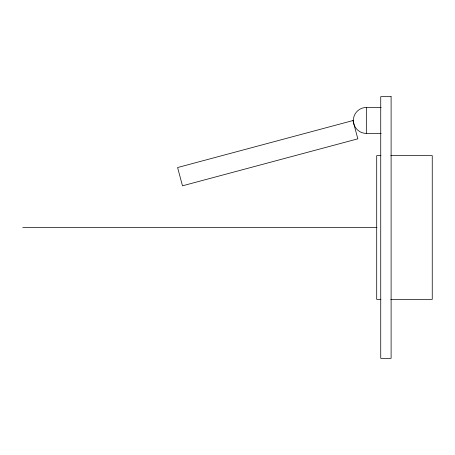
<?xml version="1.0" encoding="UTF-8"?>
<svg xmlns="http://www.w3.org/2000/svg" width="455" height="455" viewBox="0 0 455 455"><rect width="100%" height="100%" fill="white"/><g stroke="black" fill="none" stroke-linecap="round" stroke-linejoin="round"><path stroke-width="0.68" d="M381.188 133.406L366.332 133.406A12.967 12.967 0 0 1 353.37 120.444A12.967 12.967 0 0 1 366.332 107.477L381.188 107.477M380.926 155.621L376.706 155.621L376.706 299.379L380.926 299.379M390.771 155.621L432.25 155.621L432.25 299.379L390.771 299.379M22.75 227.5L376.956 227.5M366.332 107.477L366.332 133.406M352.938 120.558L177.592 167.542L182.489 185.811L357.835 138.826L352.938 120.558M391.107 96.67L380.733 96.67L380.733 358.33L391.107 358.33L391.107 96.67"/></g></svg>
